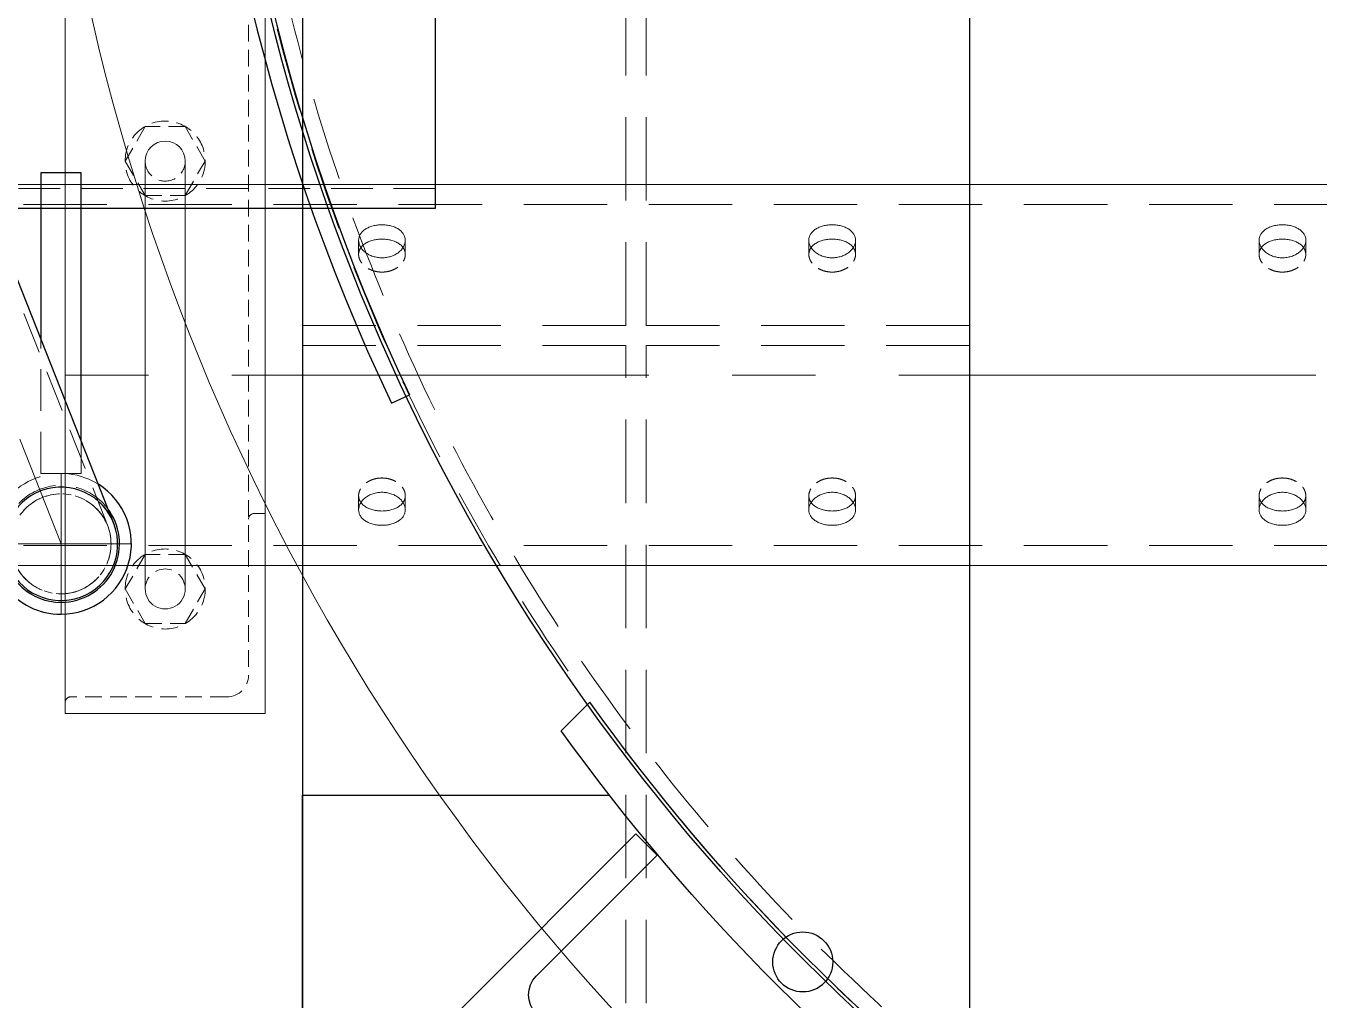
# Model space of a CAD drawing. Header units: millimetres. Extents: x -46397 to 283259, y -8690 to 23983.
# Drawn here: x 121619.8 to 122007.6, y -140.9 to 151.2 of the extents above; entities that cross this region are included whole.
import ezdxf

# ---------------------------------------------------------------- set-up
doc = ezdxf.new("R2010")
doc.units = ezdxf.units.MM
for name, pattern in [('CENTER', [2, 1.25, -0.25, 0.25, -0.25]), ('CENTER2', [1.125, 0.75, -0.125, 0.125, -0.125]), ('HIDDEN', [0.375, 0.25, -0.125]), ('HIDDENX2', [0.75, 0.5, -0.25])]:
    doc.linetypes.add(name, pattern=pattern)
for name, color, linetype, lineweight in [('AM_8', 1, 'Continuous', 25), ('CHUAN NET KHUAT', 4, 'HIDDEN', 0), ('DUONGCHINH', 7, 'Continuous', 25), ('DUONGDAM', 7, 'Continuous', 25), ('DUONGDIM', 253, 'Continuous', 15), ('DUONGTAM', 1, 'CENTER', 0), ('Long_AM_Hidden', 4, 'HIDDEN', 9), ('Long_AM_Visible', 30, 'Continuous', 25), ('Long_Centerline', 1, 'CENTER', 9), ('mDƯỜNG TÂM', 8, 'CENTER', 0), ('PH-133D', 8, 'HIDDEN', 9), ('PV-133D', 7, 'Continuous', 9)]:
    doc.layers.add(name, color=color, linetype=linetype, lineweight=lineweight)
doc.layers.add('flashshoot', color=7, linetype='Continuous')

# ---------------------------------------------------------------- blocks, each defined once
blk = doc.blocks.new('A$C709efb1f')
at = {"color": 150, "linetype": 'Continuous', "lineweight": 0, "ltscale": 10}
for p, q in [((195.98, 1125), (195.98, -3000)), ((310.28, 1125), (310.28, -3000))]:
    blk.add_line(p, q, dxfattribs=at)
at = {"color": 1, "linetype": 'HIDDENX2', "lineweight": 0, "ltscale": 50}
for p, q in [((202, 1125), (202, -3000)), ((304.26, 1125), (304.26, -3000))]:
    blk.add_line(p, q, dxfattribs=at)
at = {"color": 1, "linetype": 'HIDDENX2', "lineweight": 0, "ltscale": 10}
for p, q in [((212.72, -278), (216.98, -278)), ((289.29, -278), (293.54, -278)), ((212.72, -292), (216.98, -292)), ((289.29, -292), (293.54, -292)), ((212.72, -413), (216.98, -413)), ((289.29, -413), (293.54, -413)), ((212.72, -427), (216.98, -427)), ((289.29, -427), (293.54, -427)), ((212.72, -548), (216.98, -548)), ((289.29, -548), (293.54, -548)), ((212.72, -562), (216.98, -562)), ((289.29, -562), (293.54, -562))]:
    blk.add_line(p, q, dxfattribs=at)
at = {"color": 150, "linetype": 'Continuous', "lineweight": 0, "ltscale": 10}
for points, knots in [([(217.97, -285), (217.97, -285.44), (217.94, -285.89), (217.8, -286.8), (217.69, -287.25), (217.41, -288.11), (217.24, -288.52), (216.84, -289.29), (216.61, -289.64), (216.13, -290.26), (215.87, -290.55), (215.29, -291.07), (214.98, -291.29), (214.34, -291.65), (214.01, -291.78), (213.36, -291.96), (213.03, -292), (212.41, -292), (212.09, -291.96), (211.47, -291.78), (211.16, -291.65), (210.58, -291.29), (210.3, -291.07), (209.8, -290.55), (209.57, -290.26), (209.17, -289.64), (208.99, -289.29), (208.66, -288.52), (208.52, -288.11), (208.3, -287.25), (208.21, -286.8), (208.1, -285.89), (208.07, -285.44), (208.07, -284.56), (208.1, -284.11), (208.21, -283.2), (208.3, -282.75), (208.52, -281.89), (208.66, -281.48), (208.99, -280.71), (209.17, -280.36), (209.57, -279.74), (209.8, -279.45), (210.3, -278.93), (210.58, -278.71), (211.16, -278.35), (211.47, -278.22), (212.09, -278.04), (212.41, -278), (213.03, -278), (213.36, -278.04), (214.01, -278.22), (214.34, -278.35), (214.98, -278.71), (215.29, -278.93), (215.87, -279.45), (216.13, -279.74), (216.61, -280.36), (216.84, -280.71), (217.24, -281.48), (217.41, -281.89), (217.69, -282.75), (217.8, -283.2), (217.94, -284.11), (217.97, -284.56), (217.97, -285)], [0, 0, 0, 0, 1.319832, 1.319832, 2.639664, 2.639664, 3.959497, 3.959497, 5.279329, 5.279329, 6.599151, 6.599151, 7.918973, 7.918973, 9.238795, 9.238795, 10.558617, 10.558617, 11.878439, 11.878439, 13.198261, 13.198261, 14.518084, 14.518084, 15.837906, 15.837906, 17.157738, 17.157738, 18.47757, 18.47757, 19.797402, 19.797402, 21.117235, 21.117235, 22.437067, 22.437067, 23.756899, 23.756899, 25.076731, 25.076731, 26.396564, 26.396564, 27.716386, 27.716386, 29.036208, 29.036208, 30.35603, 30.35603, 31.675852, 31.675852, 32.995674, 32.995674, 34.315496, 34.315496, 35.635318, 35.635318, 36.95514, 36.95514, 38.274973, 38.274973, 39.594805, 39.594805, 40.914637, 40.914637, 42.234469, 42.234469, 42.234469, 42.234469]), ([(214.91, -278.68), (214.7, -278.83), (214.5, -279), (214.07, -279.45), (213.84, -279.74), (213.45, -280.36), (213.26, -280.71), (212.94, -281.48), (212.81, -281.89), (212.58, -282.75), (212.5, -283.2), (212.39, -284.11), (212.37, -284.56), (212.37, -285.44), (212.39, -285.89), (212.5, -286.8), (212.58, -287.25), (212.81, -288.11), (212.94, -288.52), (213.26, -289.29), (213.45, -289.64), (213.84, -290.26), (214.07, -290.55), (214.5, -291), (214.7, -291.17), (214.91, -291.32)], [13.547032, 13.547032, 13.547032, 13.547032, 14.522015, 14.522015, 15.842193, 15.842193, 17.162386, 17.162386, 18.48258, 18.48258, 19.802773, 19.802773, 21.122966, 21.122966, 22.44316, 22.44316, 23.763353, 23.763353, 25.083546, 25.083546, 26.40374, 26.40374, 27.723917, 27.723917, 28.6989, 28.6989, 28.6989, 28.6989]), ([(288.29, -285), (288.29, -284.56), (288.32, -284.11), (288.46, -283.2), (288.57, -282.75), (288.85, -281.89), (289.03, -281.48), (289.43, -280.71), (289.65, -280.36), (290.13, -279.74), (290.4, -279.45), (290.97, -278.93), (291.28, -278.71), (291.92, -278.35), (292.25, -278.22), (292.91, -278.04), (293.23, -278), (293.85, -278), (294.17, -278.04), (294.8, -278.22), (295.1, -278.35), (295.68, -278.71), (295.96, -278.93), (296.46, -279.45), (296.69, -279.74), (297.09, -280.36), (297.28, -280.71), (297.6, -281.48), (297.74, -281.89), (297.97, -282.75), (298.05, -283.2), (298.16, -284.11), (298.19, -284.56), (298.19, -285.44), (298.16, -285.89), (298.05, -286.8), (297.97, -287.25), (297.74, -288.11), (297.6, -288.52), (297.28, -289.29), (297.09, -289.64), (296.69, -290.26), (296.46, -290.55), (295.96, -291.07), (295.68, -291.29), (295.1, -291.65), (294.8, -291.78), (294.17, -291.96), (293.85, -292), (293.23, -292), (292.91, -291.96), (292.25, -291.78), (291.92, -291.65), (291.28, -291.29), (290.97, -291.07), (290.4, -290.55), (290.13, -290.26), (289.65, -289.64), (289.43, -289.29), (289.03, -288.52), (288.85, -288.11), (288.57, -287.25), (288.46, -286.8), (288.32, -285.89), (288.29, -285.44), (288.29, -285)], [0, 0, 0, 0, 1.319832, 1.319832, 2.639664, 2.639664, 3.959497, 3.959497, 5.279329, 5.279329, 6.599151, 6.599151, 7.918973, 7.918973, 9.238795, 9.238795, 10.558617, 10.558617, 11.878439, 11.878439, 13.198261, 13.198261, 14.518084, 14.518084, 15.837906, 15.837906, 17.157738, 17.157738, 18.47757, 18.47757, 19.797402, 19.797402, 21.117235, 21.117235, 22.437067, 22.437067, 23.756899, 23.756899, 25.076731, 25.076731, 26.396564, 26.396564, 27.716386, 27.716386, 29.036208, 29.036208, 30.35603, 30.35603, 31.675852, 31.675852, 32.995674, 32.995674, 34.315496, 34.315496, 35.635318, 35.635318, 36.95514, 36.95514, 38.274973, 38.274973, 39.594805, 39.594805, 40.914637, 40.914637, 42.234469, 42.234469, 42.234469, 42.234469]), ([(291.35, -291.32), (291.56, -291.17), (291.76, -291), (292.19, -290.55), (292.42, -290.26), (292.81, -289.64), (293, -289.29), (293.32, -288.52), (293.46, -288.11), (293.68, -287.25), (293.76, -286.8), (293.87, -285.89), (293.9, -285.44), (293.9, -284.56), (293.87, -284.11), (293.76, -283.2), (293.68, -282.75), (293.46, -281.89), (293.32, -281.48), (293, -280.71), (292.81, -280.36), (292.42, -279.74), (292.19, -279.45), (291.76, -279), (291.56, -278.83), (291.35, -278.68)], [13.547032, 13.547032, 13.547032, 13.547032, 14.522015, 14.522015, 15.842193, 15.842193, 17.162386, 17.162386, 18.48258, 18.48258, 19.802773, 19.802773, 21.122966, 21.122966, 22.44316, 22.44316, 23.763353, 23.763353, 25.083546, 25.083546, 26.40374, 26.40374, 27.723917, 27.723917, 28.6989, 28.6989, 28.6989, 28.6989]), ([(217.97, -420), (217.97, -420.44), (217.94, -420.89), (217.8, -421.8), (217.69, -422.25), (217.41, -423.11), (217.24, -423.52), (216.84, -424.29), (216.61, -424.64), (216.13, -425.26), (215.87, -425.55), (215.29, -426.07), (214.98, -426.29), (214.34, -426.65), (214.01, -426.78), (213.36, -426.96), (213.03, -427), (212.41, -427), (212.09, -426.96), (211.47, -426.78), (211.16, -426.65), (210.58, -426.29), (210.3, -426.07), (209.8, -425.55), (209.57, -425.26), (209.17, -424.64), (208.99, -424.29), (208.66, -423.52), (208.52, -423.11), (208.3, -422.25), (208.21, -421.8), (208.1, -420.89), (208.07, -420.44), (208.07, -419.56), (208.1, -419.11), (208.21, -418.2), (208.3, -417.75), (208.52, -416.89), (208.66, -416.48), (208.99, -415.71), (209.17, -415.36), (209.57, -414.74), (209.8, -414.45), (210.3, -413.93), (210.58, -413.71), (211.16, -413.35), (211.47, -413.22), (212.09, -413.04), (212.41, -413), (213.03, -413), (213.36, -413.04), (214.01, -413.22), (214.34, -413.35), (214.98, -413.71), (215.29, -413.93), (215.87, -414.45), (216.13, -414.74), (216.61, -415.36), (216.84, -415.71), (217.24, -416.48), (217.41, -416.89), (217.69, -417.75), (217.8, -418.2), (217.94, -419.11), (217.97, -419.56), (217.97, -420)], [0, 0, 0, 0, 1.319832, 1.319832, 2.639664, 2.639664, 3.959497, 3.959497, 5.279329, 5.279329, 6.599151, 6.599151, 7.918973, 7.918973, 9.238795, 9.238795, 10.558617, 10.558617, 11.878439, 11.878439, 13.198261, 13.198261, 14.518084, 14.518084, 15.837906, 15.837906, 17.157738, 17.157738, 18.47757, 18.47757, 19.797402, 19.797402, 21.117235, 21.117235, 22.437067, 22.437067, 23.756899, 23.756899, 25.076731, 25.076731, 26.396564, 26.396564, 27.716386, 27.716386, 29.036208, 29.036208, 30.35603, 30.35603, 31.675852, 31.675852, 32.995674, 32.995674, 34.315496, 34.315496, 35.635318, 35.635318, 36.95514, 36.95514, 38.274973, 38.274973, 39.594805, 39.594805, 40.914637, 40.914637, 42.234469, 42.234469, 42.234469, 42.234469]), ([(214.91, -413.68), (214.7, -413.83), (214.5, -414), (214.07, -414.45), (213.84, -414.74), (213.45, -415.36), (213.26, -415.71), (212.94, -416.48), (212.81, -416.89), (212.58, -417.75), (212.5, -418.2), (212.39, -419.11), (212.37, -419.56), (212.37, -420.44), (212.39, -420.89), (212.5, -421.8), (212.58, -422.25), (212.81, -423.11), (212.94, -423.52), (213.26, -424.29), (213.45, -424.64), (213.84, -425.26), (214.07, -425.55), (214.5, -426), (214.7, -426.17), (214.91, -426.32)], [13.547032, 13.547032, 13.547032, 13.547032, 14.522015, 14.522015, 15.842193, 15.842193, 17.162386, 17.162386, 18.48258, 18.48258, 19.802773, 19.802773, 21.122966, 21.122966, 22.44316, 22.44316, 23.763353, 23.763353, 25.083546, 25.083546, 26.40374, 26.40374, 27.723917, 27.723917, 28.6989, 28.6989, 28.6989, 28.6989]), ([(288.29, -420), (288.29, -419.56), (288.32, -419.11), (288.46, -418.2), (288.57, -417.75), (288.85, -416.89), (289.03, -416.48), (289.43, -415.71), (289.65, -415.36), (290.13, -414.74), (290.4, -414.45), (290.97, -413.93), (291.28, -413.71), (291.92, -413.35), (292.25, -413.22), (292.91, -413.04), (293.23, -413), (293.85, -413), (294.17, -413.04), (294.8, -413.22), (295.1, -413.35), (295.68, -413.71), (295.96, -413.93), (296.46, -414.45), (296.69, -414.74), (297.09, -415.36), (297.28, -415.71), (297.6, -416.48), (297.74, -416.89), (297.97, -417.75), (298.05, -418.2), (298.16, -419.11), (298.19, -419.56), (298.19, -420.44), (298.16, -420.89), (298.05, -421.8), (297.97, -422.25), (297.74, -423.11), (297.6, -423.52), (297.28, -424.29), (297.09, -424.64), (296.69, -425.26), (296.46, -425.55), (295.96, -426.07), (295.68, -426.29), (295.1, -426.65), (294.8, -426.78), (294.17, -426.96), (293.85, -427), (293.23, -427), (292.91, -426.96), (292.25, -426.78), (291.92, -426.65), (291.28, -426.29), (290.97, -426.07), (290.4, -425.55), (290.13, -425.26), (289.65, -424.64), (289.43, -424.29), (289.03, -423.52), (288.85, -423.11), (288.57, -422.25), (288.46, -421.8), (288.32, -420.89), (288.29, -420.44), (288.29, -420)], [0, 0, 0, 0, 1.319832, 1.319832, 2.639664, 2.639664, 3.959497, 3.959497, 5.279329, 5.279329, 6.599151, 6.599151, 7.918973, 7.918973, 9.238795, 9.238795, 10.558617, 10.558617, 11.878439, 11.878439, 13.198261, 13.198261, 14.518084, 14.518084, 15.837906, 15.837906, 17.157738, 17.157738, 18.47757, 18.47757, 19.797402, 19.797402, 21.117235, 21.117235, 22.437067, 22.437067, 23.756899, 23.756899, 25.076731, 25.076731, 26.396564, 26.396564, 27.716386, 27.716386, 29.036208, 29.036208, 30.35603, 30.35603, 31.675852, 31.675852, 32.995674, 32.995674, 34.315496, 34.315496, 35.635318, 35.635318, 36.95514, 36.95514, 38.274973, 38.274973, 39.594805, 39.594805, 40.914637, 40.914637, 42.234469, 42.234469, 42.234469, 42.234469]), ([(291.35, -426.32), (291.56, -426.17), (291.76, -426), (292.19, -425.55), (292.42, -425.26), (292.81, -424.64), (293, -424.29), (293.32, -423.52), (293.46, -423.11), (293.68, -422.25), (293.76, -421.8), (293.87, -420.89), (293.9, -420.44), (293.9, -419.56), (293.87, -419.11), (293.76, -418.2), (293.68, -417.75), (293.46, -416.89), (293.32, -416.48), (293, -415.71), (292.81, -415.36), (292.42, -414.74), (292.19, -414.45), (291.76, -414), (291.56, -413.83), (291.35, -413.68)], [13.547032, 13.547032, 13.547032, 13.547032, 14.522015, 14.522015, 15.842193, 15.842193, 17.162386, 17.162386, 18.48258, 18.48258, 19.802773, 19.802773, 21.122966, 21.122966, 22.44316, 22.44316, 23.763353, 23.763353, 25.083546, 25.083546, 26.40374, 26.40374, 27.723917, 27.723917, 28.6989, 28.6989, 28.6989, 28.6989]), ([(217.97, -555), (217.97, -555.44), (217.94, -555.89), (217.8, -556.8), (217.69, -557.25), (217.41, -558.11), (217.24, -558.52), (216.84, -559.29), (216.61, -559.64), (216.13, -560.26), (215.87, -560.55), (215.29, -561.07), (214.98, -561.29), (214.34, -561.65), (214.01, -561.78), (213.36, -561.96), (213.03, -562), (212.41, -562), (212.09, -561.96), (211.47, -561.78), (211.16, -561.65), (210.58, -561.29), (210.3, -561.07), (209.8, -560.55), (209.57, -560.26), (209.17, -559.64), (208.99, -559.29), (208.66, -558.52), (208.52, -558.11), (208.3, -557.25), (208.21, -556.8), (208.1, -555.89), (208.07, -555.44), (208.07, -554.56), (208.1, -554.11), (208.21, -553.2), (208.3, -552.75), (208.52, -551.89), (208.66, -551.48), (208.99, -550.71), (209.17, -550.36), (209.57, -549.74), (209.8, -549.45), (210.3, -548.93), (210.58, -548.71), (211.16, -548.35), (211.47, -548.22), (212.09, -548.04), (212.41, -548), (213.03, -548), (213.36, -548.04), (214.01, -548.22), (214.34, -548.35), (214.98, -548.71), (215.29, -548.93), (215.87, -549.45), (216.13, -549.74), (216.61, -550.36), (216.84, -550.71), (217.24, -551.48), (217.41, -551.89), (217.69, -552.75), (217.8, -553.2), (217.94, -554.11), (217.97, -554.56), (217.97, -555)], [0, 0, 0, 0, 1.319832, 1.319832, 2.639664, 2.639664, 3.959497, 3.959497, 5.279329, 5.279329, 6.599151, 6.599151, 7.918973, 7.918973, 9.238795, 9.238795, 10.558617, 10.558617, 11.878439, 11.878439, 13.198261, 13.198261, 14.518084, 14.518084, 15.837906, 15.837906, 17.157738, 17.157738, 18.47757, 18.47757, 19.797402, 19.797402, 21.117235, 21.117235, 22.437067, 22.437067, 23.756899, 23.756899, 25.076731, 25.076731, 26.396564, 26.396564, 27.716386, 27.716386, 29.036208, 29.036208, 30.35603, 30.35603, 31.675852, 31.675852, 32.995674, 32.995674, 34.315496, 34.315496, 35.635318, 35.635318, 36.95514, 36.95514, 38.274973, 38.274973, 39.594805, 39.594805, 40.914637, 40.914637, 42.234469, 42.234469, 42.234469, 42.234469]), ([(214.91, -548.68), (214.7, -548.83), (214.5, -549), (214.07, -549.45), (213.84, -549.74), (213.45, -550.36), (213.26, -550.71), (212.94, -551.48), (212.81, -551.89), (212.58, -552.75), (212.5, -553.2), (212.39, -554.11), (212.37, -554.56), (212.37, -555.44), (212.39, -555.89), (212.5, -556.8), (212.58, -557.25), (212.81, -558.11), (212.94, -558.52), (213.26, -559.29), (213.45, -559.64), (213.84, -560.26), (214.07, -560.55), (214.5, -561), (214.7, -561.17), (214.91, -561.32)], [13.547032, 13.547032, 13.547032, 13.547032, 14.522015, 14.522015, 15.842193, 15.842193, 17.162386, 17.162386, 18.48258, 18.48258, 19.802773, 19.802773, 21.122966, 21.122966, 22.44316, 22.44316, 23.763353, 23.763353, 25.083546, 25.083546, 26.40374, 26.40374, 27.723917, 27.723917, 28.6989, 28.6989, 28.6989, 28.6989]), ([(288.29, -555), (288.29, -554.56), (288.32, -554.11), (288.46, -553.2), (288.57, -552.75), (288.85, -551.89), (289.03, -551.48), (289.43, -550.71), (289.65, -550.36), (290.13, -549.74), (290.4, -549.45), (290.97, -548.93), (291.28, -548.71), (291.92, -548.35), (292.25, -548.22), (292.91, -548.04), (293.23, -548), (293.85, -548), (294.17, -548.04), (294.8, -548.22), (295.1, -548.35), (295.68, -548.71), (295.96, -548.93), (296.46, -549.45), (296.69, -549.74), (297.09, -550.36), (297.28, -550.71), (297.6, -551.48), (297.74, -551.89), (297.97, -552.75), (298.05, -553.2), (298.16, -554.11), (298.19, -554.56), (298.19, -555.44), (298.16, -555.89), (298.05, -556.8), (297.97, -557.25), (297.74, -558.11), (297.6, -558.52), (297.28, -559.29), (297.09, -559.64), (296.69, -560.26), (296.46, -560.55), (295.96, -561.07), (295.68, -561.29), (295.1, -561.65), (294.8, -561.78), (294.17, -561.96), (293.85, -562), (293.23, -562), (292.91, -561.96), (292.25, -561.78), (291.92, -561.65), (291.28, -561.29), (290.97, -561.07), (290.4, -560.55), (290.13, -560.26), (289.65, -559.64), (289.43, -559.29), (289.03, -558.52), (288.85, -558.11), (288.57, -557.25), (288.46, -556.8), (288.32, -555.89), (288.29, -555.44), (288.29, -555)], [0, 0, 0, 0, 1.319832, 1.319832, 2.639664, 2.639664, 3.959497, 3.959497, 5.279329, 5.279329, 6.599151, 6.599151, 7.918973, 7.918973, 9.238795, 9.238795, 10.558617, 10.558617, 11.878439, 11.878439, 13.198261, 13.198261, 14.518084, 14.518084, 15.837906, 15.837906, 17.157738, 17.157738, 18.47757, 18.47757, 19.797402, 19.797402, 21.117235, 21.117235, 22.437067, 22.437067, 23.756899, 23.756899, 25.076731, 25.076731, 26.396564, 26.396564, 27.716386, 27.716386, 29.036208, 29.036208, 30.35603, 30.35603, 31.675852, 31.675852, 32.995674, 32.995674, 34.315496, 34.315496, 35.635318, 35.635318, 36.95514, 36.95514, 38.274973, 38.274973, 39.594805, 39.594805, 40.914637, 40.914637, 42.234469, 42.234469, 42.234469, 42.234469]), ([(291.35, -561.32), (291.56, -561.17), (291.76, -561), (292.19, -560.55), (292.42, -560.26), (292.81, -559.64), (293, -559.29), (293.32, -558.52), (293.46, -558.11), (293.68, -557.25), (293.76, -556.8), (293.87, -555.89), (293.9, -555.44), (293.9, -554.56), (293.87, -554.11), (293.76, -553.2), (293.68, -552.75), (293.46, -551.89), (293.32, -551.48), (293, -550.71), (292.81, -550.36), (292.42, -549.74), (292.19, -549.45), (291.76, -549), (291.56, -548.83), (291.35, -548.68)], [13.547032, 13.547032, 13.547032, 13.547032, 14.522015, 14.522015, 15.842193, 15.842193, 17.162386, 17.162386, 18.48258, 18.48258, 19.802773, 19.802773, 21.122966, 21.122966, 22.44316, 22.44316, 23.763353, 23.763353, 25.083546, 25.083546, 26.40374, 26.40374, 27.723917, 27.723917, 28.6989, 28.6989, 28.6989, 28.6989])]:
    blk.add_open_spline(points, degree=3, knots=knots, dxfattribs=at)
at = {"color": 1, "linetype": 'HIDDENX2', "lineweight": 0, "ltscale": 10}
for points, knots in [([(222.27, -285), (222.27, -284.56), (222.23, -284.11), (222.09, -283.2), (221.98, -282.75), (221.7, -281.89), (221.52, -281.48), (221.12, -280.71), (220.89, -280.36), (220.41, -279.74), (220.14, -279.45), (219.55, -278.93), (219.24, -278.71), (218.6, -278.35), (218.27, -278.22), (217.61, -278.04), (217.29, -278), (216.67, -278), (216.35, -278.04), (215.73, -278.22), (215.42, -278.35), (215.06, -278.58), (214.98, -278.63), (214.91, -278.68)], [0, 0, 0, 0, 1.320193, 1.320193, 2.640387, 2.640387, 3.96058, 3.96058, 5.280773, 5.280773, 6.600951, 6.600951, 7.921128, 7.921128, 9.241306, 9.241306, 10.561483, 10.561483, 11.881661, 11.881661, 13.201838, 13.201838, 13.547032, 13.547032, 13.547032, 13.547032]), ([(291.35, -278.68), (291.28, -278.63), (291.21, -278.58), (290.84, -278.35), (290.54, -278.22), (289.91, -278.04), (289.6, -278), (288.97, -278), (288.65, -278.04), (287.99, -278.22), (287.66, -278.35), (287.02, -278.71), (286.71, -278.93), (286.13, -279.45), (285.86, -279.74), (285.38, -280.36), (285.15, -280.71), (284.74, -281.48), (284.57, -281.89), (284.28, -282.75), (284.17, -283.2), (284.03, -284.11), (284, -284.56), (284, -285)], [28.6989, 28.6989, 28.6989, 28.6989, 29.044094, 29.044094, 30.364272, 30.364272, 31.684449, 31.684449, 33.004627, 33.004627, 34.324804, 34.324804, 35.644982, 35.644982, 36.965159, 36.965159, 38.285352, 38.285352, 39.605546, 39.605546, 40.925739, 40.925739, 42.245932, 42.245932, 42.245932, 42.245932]), ([(214.91, -291.32), (214.98, -291.37), (215.06, -291.42), (215.42, -291.65), (215.73, -291.78), (216.35, -291.96), (216.67, -292), (217.29, -292), (217.61, -291.96), (218.27, -291.78), (218.6, -291.65), (219.24, -291.29), (219.55, -291.07), (220.14, -290.55), (220.41, -290.26), (220.89, -289.64), (221.12, -289.29), (221.52, -288.52), (221.7, -288.11), (221.98, -287.25), (222.09, -286.8), (222.23, -285.89), (222.27, -285.44), (222.27, -285)], [28.6989, 28.6989, 28.6989, 28.6989, 29.044094, 29.044094, 30.364272, 30.364272, 31.684449, 31.684449, 33.004627, 33.004627, 34.324804, 34.324804, 35.644982, 35.644982, 36.965159, 36.965159, 38.285352, 38.285352, 39.605546, 39.605546, 40.925739, 40.925739, 42.245932, 42.245932, 42.245932, 42.245932]), ([(284, -285), (284, -285.44), (284.03, -285.89), (284.17, -286.8), (284.28, -287.25), (284.57, -288.11), (284.74, -288.52), (285.15, -289.29), (285.38, -289.64), (285.86, -290.26), (286.13, -290.55), (286.71, -291.07), (287.02, -291.29), (287.66, -291.65), (287.99, -291.78), (288.65, -291.96), (288.97, -292), (289.6, -292), (289.91, -291.96), (290.54, -291.78), (290.84, -291.65), (291.21, -291.42), (291.28, -291.37), (291.35, -291.32)], [0, 0, 0, 0, 1.320193, 1.320193, 2.640387, 2.640387, 3.96058, 3.96058, 5.280773, 5.280773, 6.600951, 6.600951, 7.921128, 7.921128, 9.241306, 9.241306, 10.561483, 10.561483, 11.881661, 11.881661, 13.201838, 13.201838, 13.547032, 13.547032, 13.547032, 13.547032]), ([(222.27, -420), (222.27, -419.56), (222.23, -419.11), (222.09, -418.2), (221.98, -417.75), (221.7, -416.89), (221.52, -416.48), (221.12, -415.71), (220.89, -415.36), (220.41, -414.74), (220.14, -414.45), (219.55, -413.93), (219.24, -413.71), (218.6, -413.35), (218.27, -413.22), (217.61, -413.04), (217.29, -413), (216.67, -413), (216.35, -413.04), (215.73, -413.22), (215.42, -413.35), (215.06, -413.58), (214.98, -413.63), (214.91, -413.68)], [0, 0, 0, 0, 1.320193, 1.320193, 2.640387, 2.640387, 3.96058, 3.96058, 5.280773, 5.280773, 6.600951, 6.600951, 7.921128, 7.921128, 9.241306, 9.241306, 10.561483, 10.561483, 11.881661, 11.881661, 13.201838, 13.201838, 13.547032, 13.547032, 13.547032, 13.547032]), ([(291.35, -413.68), (291.28, -413.63), (291.21, -413.58), (290.84, -413.35), (290.54, -413.22), (289.91, -413.04), (289.6, -413), (288.97, -413), (288.65, -413.04), (287.99, -413.22), (287.66, -413.35), (287.02, -413.71), (286.71, -413.93), (286.13, -414.45), (285.86, -414.74), (285.38, -415.36), (285.15, -415.71), (284.74, -416.48), (284.57, -416.89), (284.28, -417.75), (284.17, -418.2), (284.03, -419.11), (284, -419.56), (284, -420)], [28.6989, 28.6989, 28.6989, 28.6989, 29.044094, 29.044094, 30.364272, 30.364272, 31.684449, 31.684449, 33.004627, 33.004627, 34.324804, 34.324804, 35.644982, 35.644982, 36.965159, 36.965159, 38.285352, 38.285352, 39.605546, 39.605546, 40.925739, 40.925739, 42.245932, 42.245932, 42.245932, 42.245932]), ([(214.91, -426.32), (214.98, -426.37), (215.06, -426.42), (215.42, -426.65), (215.73, -426.78), (216.35, -426.96), (216.67, -427), (217.29, -427), (217.61, -426.96), (218.27, -426.78), (218.6, -426.65), (219.24, -426.29), (219.55, -426.07), (220.14, -425.55), (220.41, -425.26), (220.89, -424.64), (221.12, -424.29), (221.52, -423.52), (221.7, -423.11), (221.98, -422.25), (222.09, -421.8), (222.23, -420.89), (222.27, -420.44), (222.27, -420)], [28.6989, 28.6989, 28.6989, 28.6989, 29.044094, 29.044094, 30.364272, 30.364272, 31.684449, 31.684449, 33.004627, 33.004627, 34.324804, 34.324804, 35.644982, 35.644982, 36.965159, 36.965159, 38.285352, 38.285352, 39.605546, 39.605546, 40.925739, 40.925739, 42.245932, 42.245932, 42.245932, 42.245932]), ([(284, -420), (284, -420.44), (284.03, -420.89), (284.17, -421.8), (284.28, -422.25), (284.57, -423.11), (284.74, -423.52), (285.15, -424.29), (285.38, -424.64), (285.86, -425.26), (286.13, -425.55), (286.71, -426.07), (287.02, -426.29), (287.66, -426.65), (287.99, -426.78), (288.65, -426.96), (288.97, -427), (289.6, -427), (289.91, -426.96), (290.54, -426.78), (290.84, -426.65), (291.21, -426.42), (291.28, -426.37), (291.35, -426.32)], [0, 0, 0, 0, 1.320193, 1.320193, 2.640387, 2.640387, 3.96058, 3.96058, 5.280773, 5.280773, 6.600951, 6.600951, 7.921128, 7.921128, 9.241306, 9.241306, 10.561483, 10.561483, 11.881661, 11.881661, 13.201838, 13.201838, 13.547032, 13.547032, 13.547032, 13.547032]), ([(222.27, -555), (222.27, -554.56), (222.23, -554.11), (222.09, -553.2), (221.98, -552.75), (221.7, -551.89), (221.52, -551.48), (221.12, -550.71), (220.89, -550.36), (220.41, -549.74), (220.14, -549.45), (219.55, -548.93), (219.24, -548.71), (218.6, -548.35), (218.27, -548.22), (217.61, -548.04), (217.29, -548), (216.67, -548), (216.35, -548.04), (215.73, -548.22), (215.42, -548.35), (215.06, -548.58), (214.98, -548.63), (214.91, -548.68)], [0, 0, 0, 0, 1.320193, 1.320193, 2.640387, 2.640387, 3.96058, 3.96058, 5.280773, 5.280773, 6.600951, 6.600951, 7.921128, 7.921128, 9.241306, 9.241306, 10.561483, 10.561483, 11.881661, 11.881661, 13.201838, 13.201838, 13.547032, 13.547032, 13.547032, 13.547032]), ([(291.35, -548.68), (291.28, -548.63), (291.21, -548.58), (290.84, -548.35), (290.54, -548.22), (289.91, -548.04), (289.6, -548), (288.97, -548), (288.65, -548.04), (287.99, -548.22), (287.66, -548.35), (287.02, -548.71), (286.71, -548.93), (286.13, -549.45), (285.86, -549.74), (285.38, -550.36), (285.15, -550.71), (284.74, -551.48), (284.57, -551.89), (284.28, -552.75), (284.17, -553.2), (284.03, -554.11), (284, -554.56), (284, -555)], [28.6989, 28.6989, 28.6989, 28.6989, 29.044094, 29.044094, 30.364272, 30.364272, 31.684449, 31.684449, 33.004627, 33.004627, 34.324804, 34.324804, 35.644982, 35.644982, 36.965159, 36.965159, 38.285352, 38.285352, 39.605546, 39.605546, 40.925739, 40.925739, 42.245932, 42.245932, 42.245932, 42.245932]), ([(214.91, -561.32), (214.98, -561.37), (215.06, -561.42), (215.42, -561.65), (215.73, -561.78), (216.35, -561.96), (216.67, -562), (217.29, -562), (217.61, -561.96), (218.27, -561.78), (218.6, -561.65), (219.24, -561.29), (219.55, -561.07), (220.14, -560.55), (220.41, -560.26), (220.89, -559.64), (221.12, -559.29), (221.52, -558.52), (221.7, -558.11), (221.98, -557.25), (222.09, -556.8), (222.23, -555.89), (222.27, -555.44), (222.27, -555)], [28.6989, 28.6989, 28.6989, 28.6989, 29.044094, 29.044094, 30.364272, 30.364272, 31.684449, 31.684449, 33.004627, 33.004627, 34.324804, 34.324804, 35.644982, 35.644982, 36.965159, 36.965159, 38.285352, 38.285352, 39.605546, 39.605546, 40.925739, 40.925739, 42.245932, 42.245932, 42.245932, 42.245932]), ([(284, -555), (284, -555.44), (284.03, -555.89), (284.17, -556.8), (284.28, -557.25), (284.57, -558.11), (284.74, -558.52), (285.15, -559.29), (285.38, -559.64), (285.86, -560.26), (286.13, -560.55), (286.71, -561.07), (287.02, -561.29), (287.66, -561.65), (287.99, -561.78), (288.65, -561.96), (288.97, -562), (289.6, -562), (289.91, -561.96), (290.54, -561.78), (290.84, -561.65), (291.21, -561.42), (291.28, -561.37), (291.35, -561.32)], [0, 0, 0, 0, 1.320193, 1.320193, 2.640387, 2.640387, 3.96058, 3.96058, 5.280773, 5.280773, 6.600951, 6.600951, 7.921128, 7.921128, 9.241306, 9.241306, 10.561483, 10.561483, 11.881661, 11.881661, 13.201838, 13.201838, 13.547032, 13.547032, 13.547032, 13.547032])]:
    blk.add_open_spline(points, degree=3, knots=knots, dxfattribs=at)
at = {"layer": 'DUONGTAM', "ltscale": 100}
blk.add_line((253.13, 1125), (253.13, -3000), dxfattribs=at)
blk = doc.blocks.new('A$Cc882877d')
at = {"color": 6, "linetype": 'Continuous', "lineweight": 0, "ltscale": 10}
for p, q in [((-170.9, -590), (354.63, -590)), ((354.63, -650), (354.63, -590)), ((354.63, -650), (354.63, -590)), ((354.63, -590), (354.63, -590)), ((317.28, -614), (188.98, -614)), ((188.98, -626), (317.28, -626)), ((-170.9, -650), (354.63, -650)), ((354.63, -650), (354.63, -650))]:
    blk.add_line(p, q, dxfattribs=at)
at = {"color": 4, "linetype": 'HIDDENX2', "lineweight": 0, "ltscale": 10}
for p, q in [((294.63, -590), (294.63, -593.3)), ((294.63, -590), (294.63, -593.3)), ((-159.4, -595), (343.13, -595)), ((343.13, -595), (343.13, -595)), ((349.63, -601.5), (349.63, -648.3)), ((349.63, -601.5), (349.63, -648.3)), ((188.98, -608.05), (178.63, -614.02)), ((199.33, -614.02), (188.98, -608.05)), ((317.28, -608.05), (306.93, -614.02)), ((327.63, -614.02), (317.28, -608.05)), ((178.63, -614.02), (178.63, -625.98)), ((199.33, -625.98), (199.33, -614.02)), ((306.93, -614.02), (306.93, -625.98)), ((327.63, -625.98), (327.63, -614.02)), ((178.63, -625.98), (188.98, -631.96)), ((188.98, -631.96), (199.33, -625.98)), ((306.93, -625.98), (317.28, -631.96)), ((317.28, -631.96), (327.63, -625.98))]:
    blk.add_line(p, q, dxfattribs=at)
for centre in [(188.98, -620), (317.28, -620)]:
    blk.add_circle(centre, 12, dxfattribs=at)
for centre, radius, start, end in [((296.33, -593.3), 1.7, 180, 270), ((296.33, -593.3), 1.7, 180, 270), ((343.13, -601.5), 6.5, 0, 90), ((343.13, -601.5), 6.5, 0, 90), ((188.98, -620), 6, 270, 90), ((317.28, -620), 6, 90, 270), ((351.33, -648.3), 1.7, 180, 270), ((351.33, -648.3), 1.7, 180, 270)]:
    blk.add_arc(centre, radius, start, end, dxfattribs=at)
at = {"color": 6, "linetype": 'Continuous', "lineweight": 0, "ltscale": 10}
for centre, start, end in [((188.98, -620), 90, 270), ((317.28, -620), 270, 90)]:
    blk.add_arc(centre, 6, start, end, dxfattribs=at)
blk = doc.blocks.new('A$Cd0a137ae')
at = {"color": 3, "linetype": 'HIDDENX2', "lineweight": 0, "ltscale": 50}
for radius in [605, 600, 600]:
    blk.add_circle((0, 2.33), radius, dxfattribs=at)
at = {"layer": 'DUONGCHINH', "color": 2}
blk.add_circle((0, 2.33), 606, dxfattribs=at)
blk = doc.blocks.new('A$C87972526')
at = {"color": 5, "linetype": 'Continuous', "lineweight": 0}
blk.add_circle((0, 2.34), 656, dxfattribs=at)
blk = doc.blocks.new('*U2579')
at = {"layer": 'mDƯỜNG TÂM', "color": 0, "linetype": 'CENTER2', "transparency": 16777216}
for p, q in [((0, 1.4), (0, 10.5)), ((-10.5, 0), (-1.4, 0)), ((1.4, 0), (10.5, 0)), ((0, -10.5), (0, -1.4))]:
    blk.add_line(p, q, dxfattribs=at)
at = {"layer": 'mDƯỜNG TÂM', "color": 0, "linetype": 'Continuous', "transparency": 16777216}
for p, q in [((-0.7, 0), (0.7, 0)), ((0, -0.7), (0, 0.7))]:
    blk.add_line(p, q, dxfattribs=at)
blk = doc.blocks.new('*U2580')
at = {"layer": 'mDƯỜNG TÂM', "color": 0, "linetype": 'CENTER2', "transparency": 16777216}
for p, q in [((0, 1.4), (0, 10.5)), ((-10.5, 0), (-1.4, 0)), ((1.4, 0), (10.5, 0)), ((0, -10.5), (0, -1.4))]:
    blk.add_line(p, q, dxfattribs=at)
at = {"layer": 'mDƯỜNG TÂM', "color": 0, "linetype": 'Continuous', "transparency": 16777216}
for p, q in [((-0.7, 0), (0.7, 0)), ((0, -0.7), (0, 0.7))]:
    blk.add_line(p, q, dxfattribs=at)
blk = doc.blocks.new('*U1808')
at = {"layer": 'mDƯỜNG TÂM', "color": 0, "linetype": 'CENTER2', "transparency": 16777216}
for p, q in [((0, 1.4), (0, 10.5)), ((-10.5, 0), (-1.4, 0)), ((1.4, 0), (10.5, 0)), ((0, -10.5), (0, -1.4))]:
    blk.add_line(p, q, dxfattribs=at)
at = {"layer": 'mDƯỜNG TÂM', "color": 0, "linetype": 'Continuous', "transparency": 16777216}
for p, q in [((-0.7, 0), (0.7, 0)), ((0, -0.7), (0, 0.7))]:
    blk.add_line(p, q, dxfattribs=at)
blk = doc.blocks.new('*U1809')
at = {"layer": 'mDƯỜNG TÂM', "color": 0, "linetype": 'CENTER2', "transparency": 16777216}
for p, q in [((0, 1.4), (0, 10.5)), ((-10.5, 0), (-1.4, 0)), ((1.4, 0), (10.5, 0)), ((0, -10.5), (0, -1.4))]:
    blk.add_line(p, q, dxfattribs=at)
at = {"layer": 'mDƯỜNG TÂM', "color": 0, "linetype": 'Continuous', "transparency": 16777216}
for p, q in [((-0.7, 0), (0.7, 0)), ((0, -0.7), (0, 0.7))]:
    blk.add_line(p, q, dxfattribs=at)
blk = doc.blocks.new('MH2.1')
at = {"layer": 'AM_8'}
blk.add_hatch(color=256, dxfattribs=at).paths.add_polyline_path([(290, -751), (-290, -751), (-290, -755.5), (290, -755.5)])
at = {"layer": 'DUONGDAM', "ltscale": 20}
for p, q in [((-12.2, -763.61), (-0.04, -755.09)), ((-0.04, -755.09), (12.12, -763.61)), ((-12.2, -777.65), (-12.2, -763.61)), ((12.13, -777.74), (12.13, -763.7)), ((-0.01, -781.75), (-12.17, -774.73)), ((12.15, -774.73), (-0.01, -781.75)), ((-12.19, -777.74), (-0.03, -784.76)), ((-0.03, -784.76), (12.13, -777.74))]:
    blk.add_line(p, q, dxfattribs=at)
blk.add_circle((-0.03, -771.46), 18.42, dxfattribs=at)
blk.add_arc((0, -755), 7, 44.5913, 145.1501, dxfattribs=at)
at = {"layer": 'DUONGDAM', "ltscale": 20, "extrusion": (0, 0, -1)}
blk.add_ellipse((0, -771.54), major_axis=(-7, 0), ratio=1, start_param=-4.712389, end_param=1.570796, dxfattribs=at)
at = {"layer": 'DUONGDIM'}
blk.add_lwpolyline([(-290, -751), (290, -751), (290, -755.5), (-290, -755.5)], close=True, dxfattribs=at)
at = {"layer": 'Long_AM_Hidden', "ltscale": 50}
for p, q in [((298.62, -637.14), (39.91, -739.46)), ((272.71, -645.24), (282.65, -645.24)), ((282.65, -645.24), (282.65, -657.24)), ((282.65, -657.24), (242.37, -657.24)), ((50.17, -769.15), (308.88, -665.33))]:
    blk.add_line(p, q, dxfattribs=at)
at = {"layer": 'Long_AM_Hidden', "ltscale": 5}
for p, q in [((39.91, -739.46), (-30.53, -766.6)), ((50.17, -769.15), (-20.27, -794.79))]:
    blk.add_line(p, q, dxfattribs=at)
at = {"layer": 'Long_AM_Hidden', "ltscale": 50}
blk.add_lwpolyline([(-197.2, -539), (197.2, -539), (197.2, -713), (-197.2, -713)], close=True, dxfattribs=at)
for radius, start, end in [(17, 110, 290), (21.1, 146.3233, 255.5008), (17.54, 124.2541, 275.7459), (15, 110, 290), (15, 290, 110)]:
    blk.add_arc((303.75, -651.24), radius, start, end, dxfattribs=at)
at = {"layer": 'Long_AM_Visible'}
for p, q in [((-261.59, -552.17), (-259.03, -546.75)), ((261.59, -552.17), (259.03, -546.75)), ((297.94, -635.26), (39.23, -737.58)), ((50.86, -771.03), (309.57, -667.21)), ((39.23, -737.58), (6.06, -749.65)), ((6.06, -749.65), (-31.21, -764.72)), ((-39.02, -764.5), (-71.65, -764.5)), ((-30.62, -764.5), (-39.02, -764.5)), ((-31.21, -764.72), (-19.58, -796.67)), ((71.65, -764.5), (67.13, -764.5)), ((50.86, -771.03), (-19.58, -796.67)), ((-71.65, -778.5), (-39.02, -778.5)), ((-39.02, -778.5), (-26.2, -778.5)), ((30.33, -778.5), (39.02, -778.5)), ((39.02, -778.5), (71.65, -778.5))]:
    blk.add_line(p, q, dxfattribs=at)
for points in [[(-203.2, -539), (203.2, -539), (203.2, -713), (-203.2, -713)], [(-290, -713), (290, -713), (290, -751), (-290, -751)], [(-290, -755.5), (290, -755.5), (290, -787.5), (-290, -787.5)]]:
    blk.add_lwpolyline(points, close=True, dxfattribs=at)
blk.add_lwpolyline([(272.71, -645.24), (192.51, -645.24), (192.51, -657.24), (242.37, -657.24)], dxfattribs=at)
for points in [[(-132.01, -787.5), (-132.01, -842.5, 1), (-116.01, -842.5), (-116.01, -787.5)], [(115.99, -787.5), (115.99, -842.5, 1), (131.99, -842.5), (131.99, -787.5)]]:
    blk.add_lwpolyline(points, format="xyb", dxfattribs=at)
for centre, radius, start, end in [((0, 0), 605, 244.65039, 295.34961), ((0, 0), 611, 244.65039, 295.34961), ((303.75, -651.24), 21.1, 0, 147.9316), ((303.75, -651.24), 17, 110, 20), ((303.75, -651.24), 17.54, 0, 124.2541), ((303.75, -651.24), 17, 20, 109.996), ((303.75, -651.24), 21.1, 255.5008, 0), ((303.75, -651.24), 17.54, 275.7459, 0), ((0, -786.5), 7, 224.0751, 355.9249)]:
    blk.add_arc(centre, radius, start, end, dxfattribs=at)
for centre, major_axis, ratio, start_param, end_param in [((45.04, -753.55), (-5.81, 15.97), 0.00048, -1.570796, 0), ((45.04, -753.55), (-5.81, 17.47), 0.000443, 3.141593, 4.712389), ((71.65, -771.5), (0, 7), 0.235294, 0, 1.570796), ((71.65, -771.5), (0, -7), 0.235294, 0, 3.141593), ((71.65, -771.5), (0, -7), 0.235294, -1.570796, 0), ((39.02, -771.5), (0, -7), 0.128145, 0, 1.038042), ((39.02, -771.5), (0, -7), 0.128145, -0.944828, 0)]:
    blk.add_ellipse(centre, major_axis=major_axis, ratio=ratio, start_param=start_param, end_param=end_param, dxfattribs=at)
at = {"layer": 'Long_AM_Visible', "extrusion": (0, 0, -1)}
for centre, major_axis, ratio, start_param, end_param in [((-71.65, -771.5), (0, -7), 0.235294, 0, 3.141593), ((-71.65, -771.5), (0, 7), 0.235294, 0, 1.570796), ((-39.02, -771.5), (0, -7), 0.128145, 0, 3.141593), ((-39.02, -771.5), (0, 7), 0.128145, 0, 1.570796), ((-26.32, -771.5), (0, -7), 0.974819, 0, 2.445001), ((-71.65, -771.5), (0, -7), 0.235294, -1.570796, 0), ((-39.02, -771.5), (0, -7), 0.128145, -1.570796, 0)]:
    blk.add_ellipse(centre, major_axis=major_axis, ratio=ratio, start_param=start_param, end_param=end_param, dxfattribs=at)
at = {"layer": 'Long_Centerline', "ltscale": 40}
for p, q in [((303.75, -630.14), (303.75, -672.34)), ((-25.4, -780.69), (303.75, -651.24)), ((282.65, -651.24), (324.85, -651.24))]:
    blk.add_line(p, q, dxfattribs=at)
blk.add_lwpolyline([(0, -834.64), (0, -535.45)], dxfattribs=at)
at = {"layer": 'PH-133D', "ltscale": 10}
blk.add_circle((303.75, -651.24), 15, dxfattribs=at)
for points, knots in [([(-2.76, -763.94), (-2.28, -763.76), (-1.77, -763.63), (-0.72, -763.47), (-0.19, -763.44), (0.88, -763.49), (1.41, -763.57), (2.42, -763.82), (2.9, -764), (3.8, -764.42), (4.25, -764.68), (5.09, -765.29), (5.49, -765.64), (6.22, -766.43), (6.54, -766.86), (7.09, -767.76), (7.32, -768.24), (7.67, -769.2), (7.8, -769.71), (7.96, -770.76), (7.99, -771.3), (7.94, -772.36), (7.86, -772.89), (7.61, -773.9), (7.43, -774.39), (7.01, -775.29), (6.75, -775.73), (6.14, -776.58), (5.79, -776.98), (5, -777.7), (4.57, -778.02), (3.67, -778.57), (3.19, -778.8), (2.23, -779.15), (1.72, -779.28), (0.67, -779.44), (0.13, -779.47), (-0.93, -779.42), (-1.46, -779.35), (-2.47, -779.09), (-2.96, -778.92), (-3.86, -778.5), (-4.3, -778.24), (-5.15, -777.63), (-5.55, -777.27), (-6.27, -776.49), (-6.59, -776.06), (-7.14, -775.15), (-7.37, -774.67), (-7.72, -773.71), (-7.85, -773.2), (-8.01, -772.15), (-8.04, -771.62), (-7.99, -770.55), (-7.91, -770.02), (-7.66, -769.01), (-7.49, -768.53), (-7.07, -767.63), (-6.81, -767.18), (-6.19, -766.34), (-5.84, -765.94), (-5.06, -765.21), (-4.63, -764.89), (-3.72, -764.34), (-3.24, -764.11), (-2.76, -763.94)], [0, 0, 0, 0, 1.535168, 1.535168, 3.070336, 3.070336, 4.605504, 4.605504, 6.140672, 6.140672, 7.672662, 7.672662, 9.204651, 9.204651, 10.736641, 10.736641, 12.26863, 12.26863, 13.80062, 13.80062, 15.332609, 15.332609, 16.864598, 16.864598, 18.396588, 18.396588, 19.931756, 19.931756, 21.466924, 21.466924, 23.002092, 23.002092, 24.53726, 24.53726, 26.072427, 26.072427, 27.607593, 27.607593, 29.142759, 29.142759, 30.677925, 30.677925, 32.209911, 32.209911, 33.741896, 33.741896, 35.273881, 35.273881, 36.805867, 36.805867, 38.337852, 38.337852, 39.869837, 39.869837, 41.401822, 41.401822, 42.933808, 42.933808, 44.468974, 44.468974, 46.00414, 46.00414, 47.539307, 47.539307, 49.074473, 49.074473, 49.074473, 49.074473]), ([(-7, -771.54), (-7, -771.56), (-7, -771.58), (-6.99, -772.45), (-6.83, -773.29), (-6.22, -774.87), (-5.77, -775.59), (-4.63, -776.87), (-3.92, -777.41), (-2.52, -778.11), (-1.86, -778.32), (-0.91, -778.49), (-0.63, -778.52), (-0.12, -778.54), (0.11, -778.54), (0.62, -778.52), (0.91, -778.49), (1.94, -778.31), (2.67, -778.06), (4.13, -777.26), (4.84, -776.68), (5.88, -775.41), (6.25, -774.78), (6.83, -773.3), (6.99, -772.45), (7, -771.58), (7, -771.56), (7, -771.54)], [-0.054975, -0.054975, -0.054975, -0.054975, 0, 0, 2.554471, 2.554471, 5.077984, 5.077984, 7.725002, 7.725002, 9.779262, 9.779262, 10.631761, 10.631761, 11.308933, 11.308933, 12.17025, 12.17025, 14.458294, 14.458294, 17.184717, 17.184717, 19.377883, 19.377883, 21.950056, 21.950056, 22.005031, 22.005031, 22.005031, 22.005031])]:
    blk.add_open_spline(points, degree=3, knots=knots, dxfattribs=at)
at = {"layer": 'PV-133D'}
for p, q in [((203.2, -655.24), (203.2, -669.74)), ((-290, -723), (-290, -751)), ((290, -723), (290, -751)), ((-290, -755.5), (-290, -777.5)), ((290, -755.5), (290, -777.5)), ((-7, -771.54), (-7, -771.54)), ((7, -771.54), (7, -771.54)), ((-12.16, -774.74), (-12.16, -774.82))]:
    blk.add_line(p, q, dxfattribs=at)
blk.add_arc((303.75, -651.24), 17, 290, 110, dxfattribs=at)
at = {"layer": 'mDƯỜNG TÂM', "linetype": 'CENTER2'}
for name, p in [('*U2579', (-124.01, -749.5)), ('*U2580', (123.99, -749.5)), ('*U1808', (-124.01, -842.5)), ('*U1809', (123.99, -842.5))]:
    blk.add_blockref(name, p, dxfattribs=at)
blk = doc.blocks.new('ksajd jkajkdqwe')
at = {"rotation": 270}
blk.add_blockref('MH2.1', (5004.67, 0), dxfattribs=at)
blk = doc.blocks.new('SD2-3')
blk.add_circle((150, 419.38), 9)
at = {"layer": 'CHUAN NET KHUAT', "ltscale": 100}
for p, q in [((97, 610.2), (97, 845.5)), ((103, 610.2), (103, 845.5)), ((97, 610.2), (0, 610.2)), ((200, 610.2), (103, 610.2)), ((97, 604.2), (0, 604.2)), ((97, 294.5), (97, 604.2)), ((200, 604.2), (103, 604.2)), ((103, 294.5), (103, 604.2))]:
    blk.add_line(p, q, dxfattribs=at)
at = {"layer": 'DUONGCHINH'}
for p, q in [((0, 1428.5), (0, 268.5)), ((200, 1428.5), (200, 268.5))]:
    blk.add_line(p, q, dxfattribs=at)
blk = doc.blocks.new('sd2-4')
at = {"layer": 'DUONGCHINH', "color": 8}
for p, q in [((0, 0), (0, -200)), ((200, 0), (0, 0)), ((200, -92.11), (200, 0)), ((93.64, -17.98), (100, -11.61)), ((100, -11.61), (135.36, -46.97)), ((128.99, -53.33), (93.64, -17.98)), ((135.36, -46.97), (128.99, -53.33)), ((188.39, -100), (135.36, -46.97)), ((128.99, -53.33), (129.88, -54.21)), ((129.88, -65.53), (65.53, -129.88)), ((70.12, -134.47), (134.47, -70.12)), ((145.79, -70.12), (182.02, -106.36)), ((227.63, -86.49), (219.03, -77.89)), ((11.61, -100), (17.98, -93.64)), ((17.98, -93.64), (53.33, -128.99)), ((46.97, -135.36), (11.61, -100)), ((182.02, -106.36), (188.39, -100)), ((53.33, -128.99), (46.97, -135.36)), ((54.21, -129.88), (53.33, -128.99)), ((46.97, -135.36), (100, -188.39)), ((106.36, -182.02), (70.12, -145.79)), ((100, -188.39), (106.36, -182.02)), ((0, -200), (92.05, -200)), ((77.61, -219.31), (86.21, -227.91))]:
    blk.add_line(p, q, dxfattribs=at)
blk.add_circle((50, -50), 9, dxfattribs=at)
for centre, radius, start, end in [((124.22, -59.87), 8, 315, 45), ((140.13, -75.78), 8, 45, 135), ((578.84, -579.12), 617, 125.67267, 144.32733), ((578.84, -579.12), 605, 125.48596, 144.51404), ((59.87, -124.22), 8, 225, 315), ((75.78, -140.13), 8, 135, 225)]:
    blk.add_arc(centre, radius, start, end, dxfattribs=at)

msp = doc.modelspace()

# ---------------------------------------------------------------- block references
for name, p in [('SD2-3', (121702.78, -548.85, -1.5)), ('A$C87972526', (122279.28, 297.32, -1.5)), ('A$Cd0a137ae', (122281.61, 297.32, -1.5)), ('ksajd jkajkdqwe', (117276.94, 299.65, -1.5))]:
    msp.add_blockref(name, p)
at = {"xscale": -1, "rotation": 180}
msp.add_blockref('sd2-4', (121702.77, -279.47, -1.5), dxfattribs=at)
at = {"layer": 'flashshoot', "rotation": 270}
for name in ['A$Cc882877d', 'A$C709efb1f']:
    msp.add_blockref(name, (122281.61, 299.65, -1.5), dxfattribs=at)

doc.saveas('drawing.dxf')
